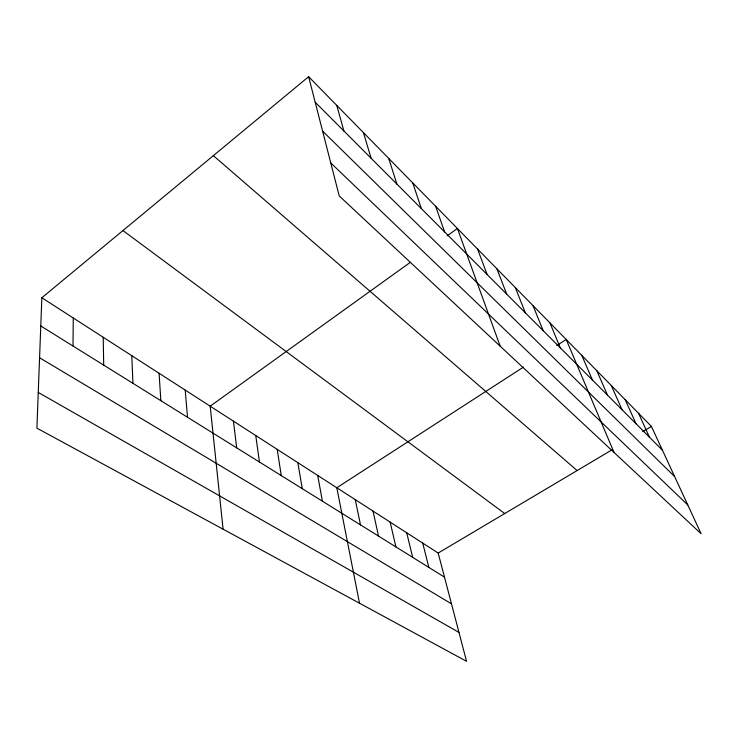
<?xml version="1.0" encoding="UTF-8"?>
<svg xmlns="http://www.w3.org/2000/svg" width="738" height="738" viewBox="0 0 738 738"><rect width="100%" height="100%" fill="white"/><g stroke="black" fill="none" stroke-linecap="round" stroke-linejoin="round"><path stroke-width="1.11" d="M73.007 346.039L73.265 317.986M41.854 297.755L36.9 428.151L466.545 661.303L438.178 553.048L41.854 297.755L308.632 76.697L651.433 426.444L701.1 533.731L339.24 195.948L308.632 76.697M410.31 262.341L210.182 406.186L223.088 529.183M447.154 235.846L457.403 228.485L500.18 346.177M523.51 367.072L336.805 487.753L359.507 603.223M556.766 345.587L566.203 339.48L614.044 452.468M438.178 553.048L612.337 449.654M642.697 431.629L651.433 426.444M38.256 392.441L458.981 632.42M39.575 357.764L451.481 603.822M40.784 325.984L444.497 577.144M122.951 230.56L504.727 513.547M213.365 155.635L577.125 470.558M330.762 162.932L687.779 504.958M322.607 131.124L674.643 476.582M315.181 102.204L662.429 450.189M638.536 413.28L649.477 437.219M625.151 399.627L636.036 423.741M611.258 385.448L622.069 409.747M596.821 370.725L607.549 395.199M581.821 355.412L592.439 380.052M549.939 322.893L560.308 347.856M532.993 305.606L543.196 330.707M515.318 287.571L525.336 312.811M496.868 268.743L506.674 294.102M477.578 249.066L487.145 274.536M435.623 206.262L444.59 231.889M412.763 182.932L421.352 208.605M388.723 158.402L396.906 184.103M363.428 132.6L371.131 158.273M336.768 105.396L343.926 131.013M422.717 543.085L428.852 567.411M406.712 532.781L412.671 557.347M390.153 522.117L395.9 546.913M373.004 511.065L378.529 536.111M355.236 499.617L360.522 524.903M317.691 475.438L322.414 501.194M297.838 462.643L302.248 488.648M277.202 449.359L281.27 475.604M255.754 435.54L259.444 462.016M233.429 421.158L236.704 447.874M185.192 390.088L187.517 417.265M159.085 373.271L160.847 400.679M131.788 355.688L132.941 383.317M103.209 337.275L103.698 365.125"/></g></svg>
